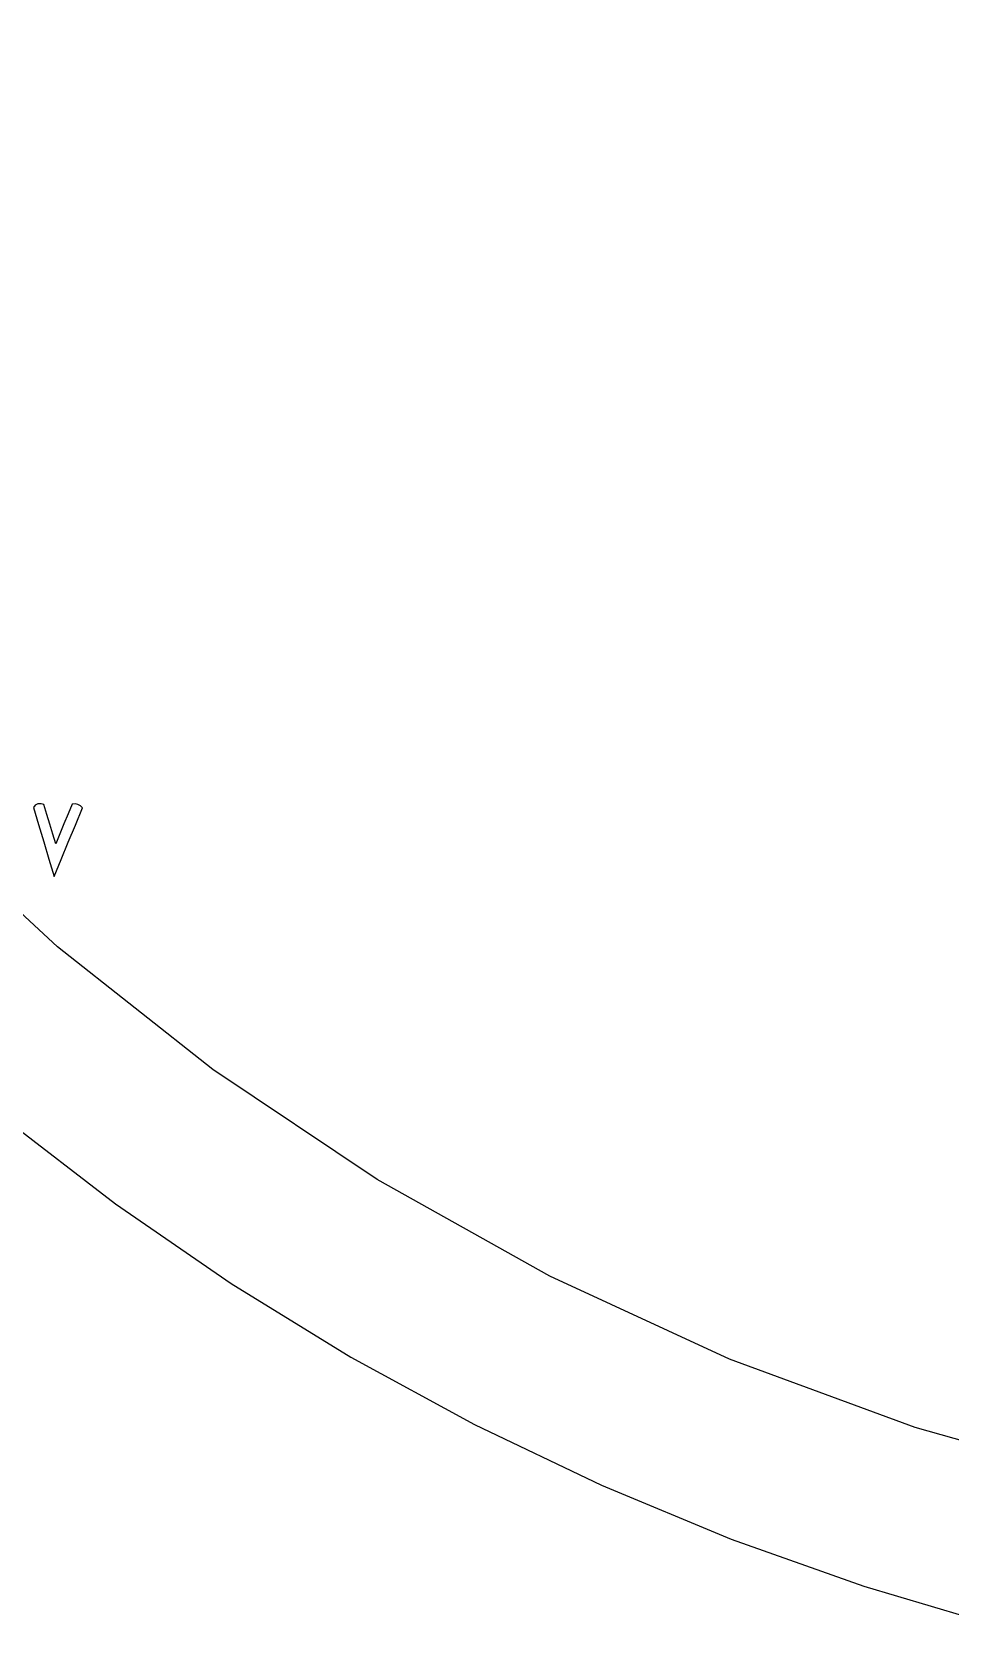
# Model space of a CAD drawing. Extents: x 0 to 28.3, y 0 to 28.3.
# Drawn here: x 5.41 to 10.24, y 0.51 to 8.88 of the extents above; entities that cross this region are included whole.
import ezdxf

# ---------------------------------------------------------------- set-up
doc = ezdxf.new("R2010")
doc.units = 0
doc.layers.add('broken', color=7, linetype='CONTINUOUS')
doc.layers.add('broken-silk', color=7, linetype='CONTINUOUS')

msp = doc.modelspace()

# ---------------------------------------------------------------- linework, layer by layer
at = {"layer": 'broken', "color": 7}
for points in [[(11.053588, 1.272296), (10.053199, 1.553429), (9.077697, 1.912944), (8.133772, 2.348337), (7.22725, 2.856652), (6.363421, 3.434609), (5.547336, 4.078585), (4.784238, 4.784239), (4.078407, 5.547544), (3.434419, 6.363682), (2.856538, 7.227434), (2.348212, 8.134016), (1.912908, 9.077782), (1.55344, 10.053162), (1.272326, 11.053461), (1.070961, 12.073147), (0.950269, 13.105533), (0.910204, 14.144184), (0.950269, 15.18283), (1.07098, 16.215346), (1.272296, 17.23478), (1.553428, 18.235169)], [(0.967756, 9.08708), (1.250981, 8.404697), (1.569657, 7.73828), (1.923069, 7.08916), (2.309764, 6.459798), (2.728895, 5.85135), (3.17916, 5.265583), (3.65931, 4.704017), (4.168128, 4.168036), (4.704033, 3.659296), (5.265486, 3.179239), (5.85136, 2.728888), (6.459651, 2.309859), (7.089083, 1.923114), (7.738029, 1.569785), (8.404754, 1.250956), (9.086926, 0.967815), (9.783132, 0.720996), (10.491663, 0.511178)]]:
    msp.add_lwpolyline(points, dxfattribs=at)
at = {"layer": 'broken-silk', "color": 7}
msp.add_lwpolyline([(5.624765, 4.827776), (5.603169, 4.775478), (5.581545, 4.723113), (5.559902, 4.6707), (5.538298, 4.618382), (5.52273, 4.670025), (5.507143, 4.721733), (5.491542, 4.773488), (5.475969, 4.82515), (5.460802, 4.82869), (5.444701, 4.828631), (5.430534, 4.822273), (5.420518, 4.809974), (5.447797, 4.719408), (5.475114, 4.628727), (5.502453, 4.537964), (5.529743, 4.447364), (5.566906, 4.537311), (5.604116, 4.627371), (5.641359, 4.717513), (5.678535, 4.807493), (5.667498, 4.817867), (5.654383, 4.825943), (5.639803, 4.829602), (5.624761, 4.827776), (5.624761, 4.827776), (5.624761, 4.827776), (5.624761, 4.827776), (5.624761, 4.827776)], dxfattribs=at)

doc.saveas('drawing.dxf')
